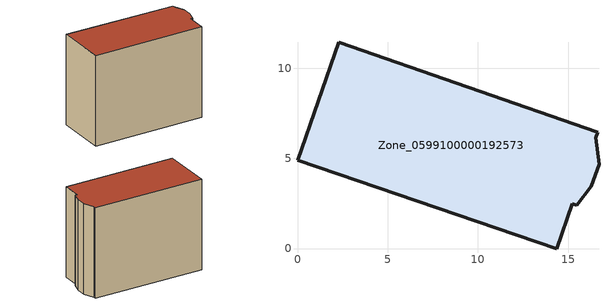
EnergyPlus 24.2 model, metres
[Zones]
Zone_0599100000192573
 floor ground (C_G): 0,4.9 2.28,11.42 16.63,6.44 16.53,6.15 16.71,4.67 16.28,3.44 15.48,2.39 15.24,2.47 14.38,0 z0
 wall outside (C_F): 2.28,11.42 0,4.9 14.38,0 15.24,2.47 15.48,2.39 16.28,3.44 16.71,4.67 16.53,6.15 16.63,6.44 2.28,11.42 z0:12.2
 roof outside (C_R): 16.63,6.44 2.28,11.42 0,4.9 14.38,0 15.24,2.47 15.48,2.39 16.28,3.44 16.71,4.67 16.53,6.15 z12.2
[BUILDING]
Pand.0599100000192573: North Axis=0; Terrain=City; Loads Convergence Tolerance Value=0.04; Temperature Convergence Tolerance Value=0.4; Solar Distribution=FullExterior; Maximum Number of Warmup Days=25; Minimum Number of Warmup Days=1
[Site:Location]
Rotterdam.The.Hague.AP_ZH_NLD Design_Conditions: Latitude=51.96; Longitude=4.45; Time Zone=1; Elevation=-4.5
[SITE:GROUNDTEMPERATURE:BUILDINGSURFACE]
18, 18, 18, 18, 18, 18, 18, 18, 18, 18, 18, 18
[MATERIAL] Thermal Absorptance=0.9; Solar Absorptance=0.7; Visible Absorptance=0.7
Name | Roughness | Thickness | Conductivity | Density | Specific Heat
G.TI.1946 | MediumSmooth | 0.15 | 1 | 540 | 1210
F.TI.1946 | Rough | 0.3 | 0.857143 | 1920 | 840
R.TI.1946 | MediumRough | 0.2 | 0.1 | 1500 | 1000
[CONSTRUCTION]
C_G: G.TI.1946
C_F: F.TI.1946
C_R: R.TI.1946
[ZONE]
Zone_0599100000192573: Type=1; Multiplier=1; Ceiling Height=Autocalculate; Volume=Autocalculate; Floor Area=autocalculate; Part of Total Floor Area=Yes
[ZONEINFILTRATION:DESIGNFLOWRATE]
Infil_Zone_0599100000192573: Zone or ZoneList or Space or SpaceList=Zone_0599100000192573; Schedule=AlwaysOn; Design Flow Rate Calculation Method=Flow/Area; Flow Rate per Floor Area=0.003; Constant Term Coefficient=1; Temperature Term Coefficient=0; Velocity Term Coefficient=0; Velocity Squared Term Coefficient=0
[HVACTEMPLATE:ZONE:IDEALLOADSAIRSYSTEM]
Zone_0599100000192573: Maximum Heating Supply Air Temperature=50; Minimum Cooling Supply Air Temperature=13; Maximum Heating Supply Air Humidity Ratio=0.0156; Minimum Cooling Supply Air Humidity Ratio=0.0077; Heating Limit=NoLimit; Cooling Limit=NoLimit; Dehumidification Control Type=ConstantSensibleHeatRatio; Cooling Sensible Heat Ratio=0.7; Dehumidification Setpoint=60; Humidification Control Type=None; Humidification Setpoint=30; Outdoor Air Method=None; Outdoor Air Flow Rate per Person=0.00944; Outdoor Air Flow Rate per Zone Floor Area=0; Outdoor Air Flow Rate per Zone=0; Demand Controlled Ventilation Type=None; Outdoor Air Economizer Type=NoEconomizer; Heat Recovery Type=None; Sensible Heat Recovery Effectiveness=0.7; Latent Heat Recovery Effectiveness=0.65
[ZONECONTROL:THERMOSTAT]
ThermostatControl_Zone_0599100000192573: Zone or ZoneList=Zone_0599100000192573; Control Type Schedule=DualSetpointControlType; Control 1=Thermostat_Zone_0599100000192573; Temperature Difference Between Cutout And Setpoint=0
[THERMOSTATSETPOINT:DUALSETPOINT]
Thermostat_Zone_0599100000192573: Heating Setpoint Temperature Schedule=HeatingSetpoint_Zone_0599100000192573; Cooling Setpoint Temperature Schedule=CoolingSetpoint_Zone_0599100000192573
[SCHEDULE:COMPACT]
HeatingSetpoint_Zone_0599100000192573: Through: 12/31, For: AllDays, Until: 24:00, 21
CoolingSetpoint_Zone_0599100000192573: Through: 12/31, For: AllDays, Until: 24:00, 24
DualSetpointControlType: Through: 12/31, For: AllDays, Until: 24:00, 4
AlwaysOn: Through: 12/31, For: AllDays, Until: 24:00, 1
